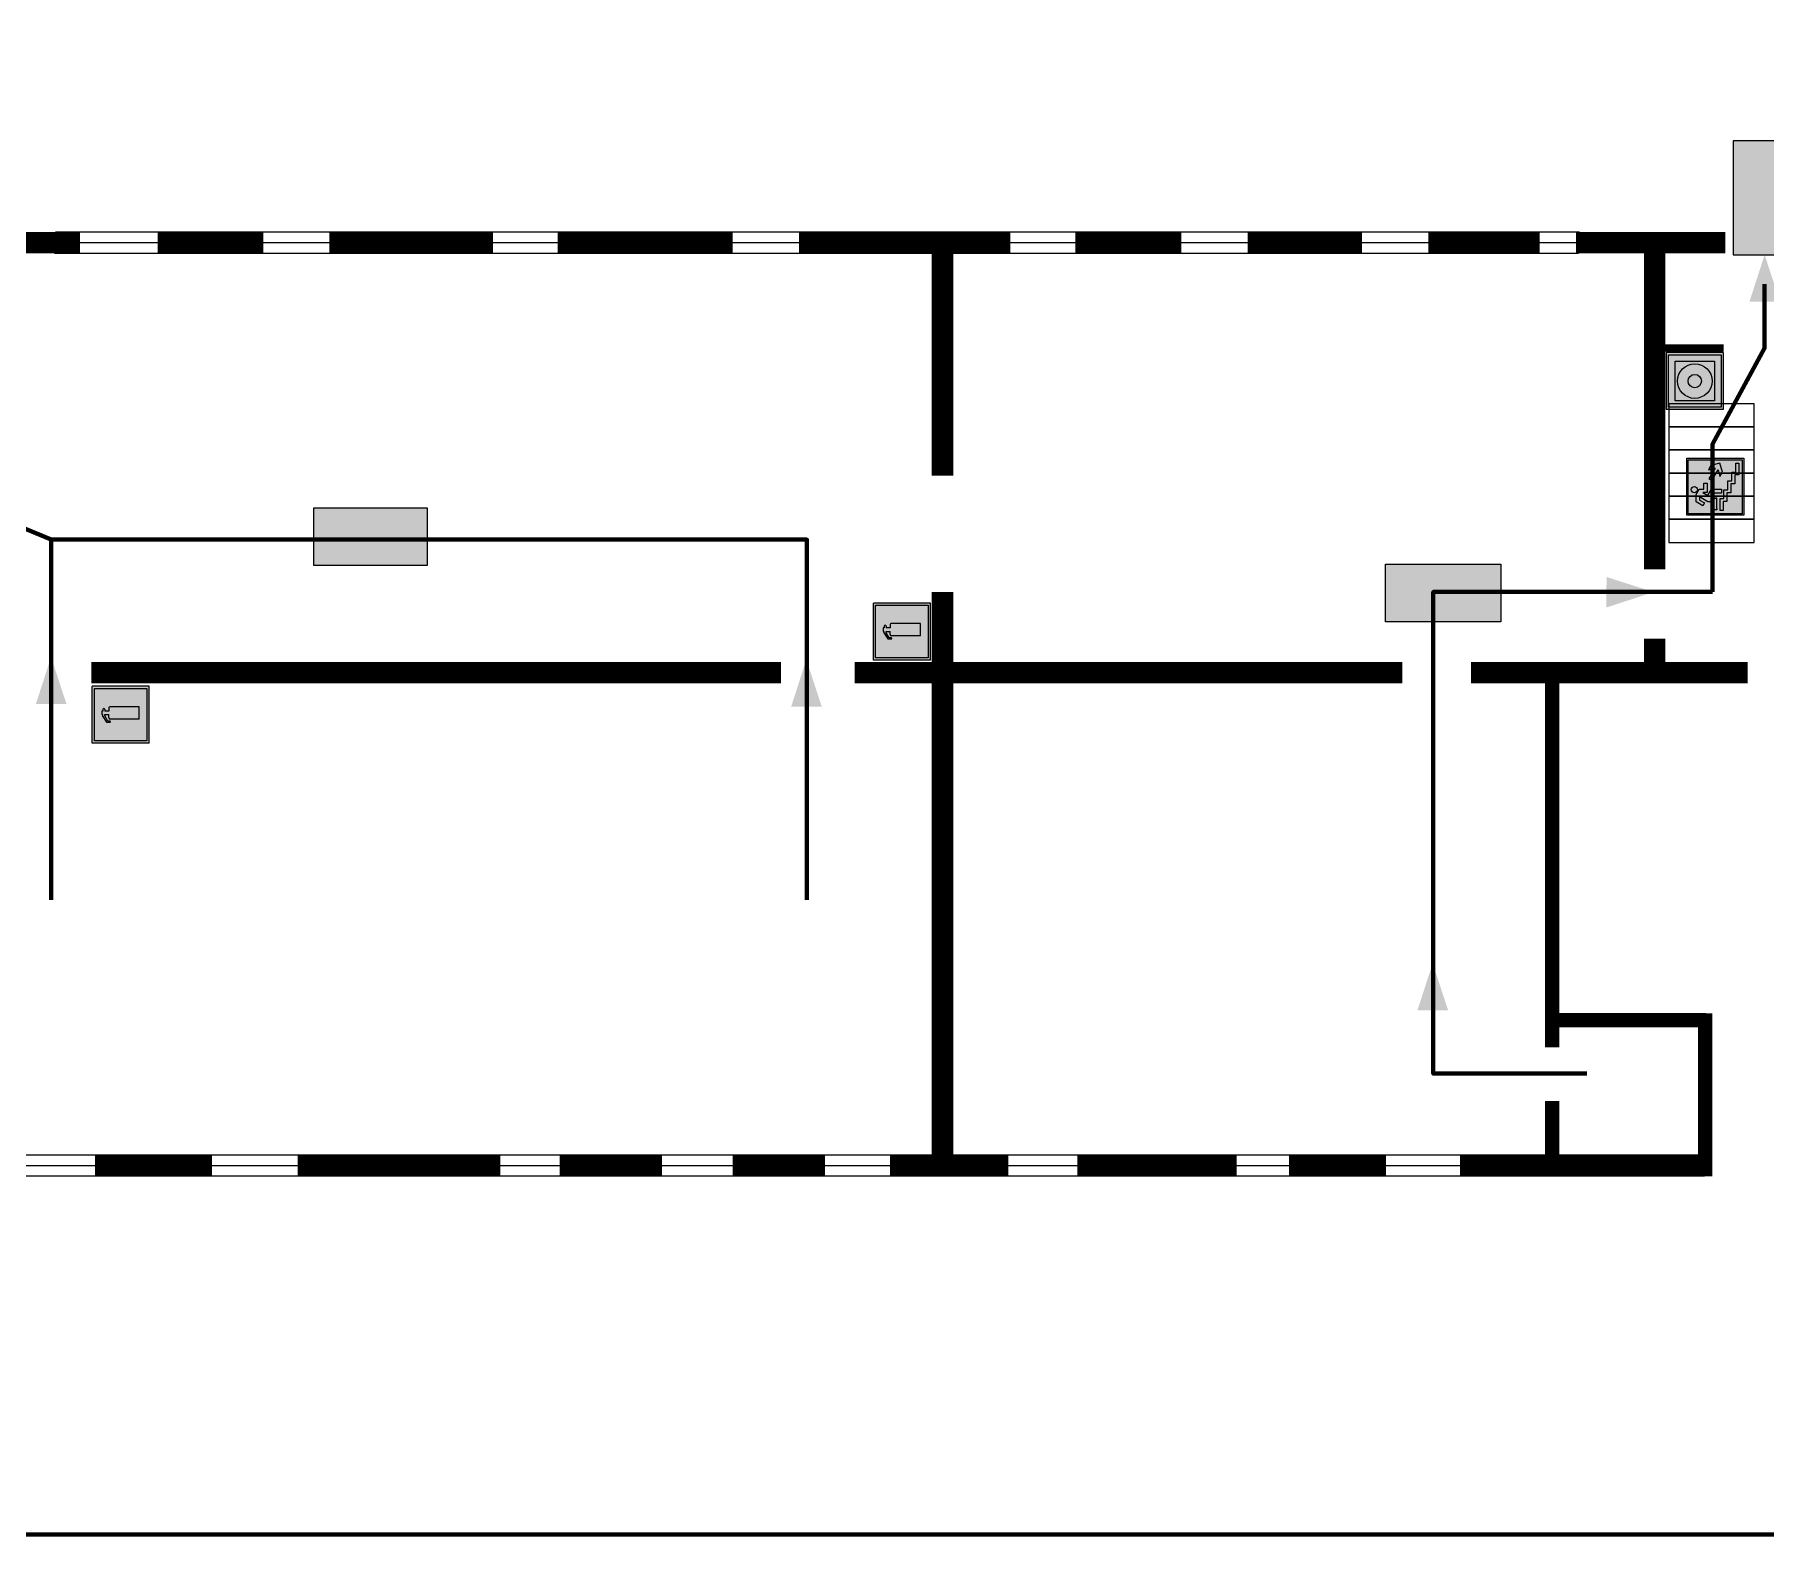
# Model space of a CAD drawing. Header units: millimetres. Extents: x 13810 to 67229, y 12374 to 21950.
# Drawn here: x 19635.2 to 19878.1, y 20266.5 to 20477 of the extents above; entities that cross this region are included whole.
import ezdxf

# ---------------------------------------------------------------- set-up
doc = ezdxf.new("R2010")
doc.units = ezdxf.units.MM
doc.layers.add('План_Штампы', color=7, linetype='Continuous')

# ---------------------------------------------------------------- blocks, each defined once
blk = doc.blocks.new('A$C32E8229D')
at = {"true_color": 0xffffff}
blk.add_hatch(color=7, dxfattribs=at).paths.add_polyline_path([(0, 0), (0, -8), (16, -8), (16, 0)])
h = blk.add_hatch(color=126)
h.paths.add_polyline_path([(0.2, -0.2), (15.8, -0.2), (15.8, -7.8), (0.2, -7.8)])
h.paths.add_polyline_path([(13.49, -2.05), (12.08, -2.05), (11.37, -2.63, 0.162397), (11.29, -2.84), (11.29, -3.63), (10.35, -3.63), (10.35, -4.05), (11.68, -4.05), (11.68, -3.48), (12.26, -4.28), (11.29, -5.1), (11.29, -6.78), (11.85, -6.78), (11.85, -5.44), (12.8, -4.64), (12.8, -5.94), (14.46, -5.94), (14.46, -5.39), (13.45, -5.39), (13.45, -3.97), (12.46, -2.59), (13.15, -2.59), (13.69, -3.34), (14.18, -3)], flags=16)
h.paths.add_polyline_path([(10.74, -1.82, 1), (11.8, -1.82, 1)], flags=16)
h.paths.add_polyline_path([(9.39, -3.59), (5.99, -3.59), (6.56, -3.03), (5.91, -3.03), (5.1, -3.83), (5.91, -4.64), (6.56, -4.64), (5.99, -4.09), (9.39, -4.09)], flags=16)
h.paths.add_polyline_path([(4.29, -1.08), (1.72, -1.08), (1.72, -6.6), (4.29, -6.6)], flags=16)
at = {"color": 126}
blk.add_lwpolyline([(16, -8), (0, -8), (0, 0), (16, 0)], close=True, dxfattribs=at)
blk = doc.blocks.new('A$C54414219')
at = {"true_color": 0xffffff}
h = blk.add_hatch(color=7, dxfattribs=at)
h.paths.add_polyline_path([(2.39, -9.45), (2.39, -18.3), (11.23, -18.3), (11.23, -9.45)], flags=0)
h.paths.add_polyline_path([(10.71, -13.87, -1), (2.92, -13.87, -1)], flags=0)
h.paths.add_polyline_path([(8.3, -13.87, -1), (5.33, -13.87, -1)], flags=0)
h.paths.add_polyline_path([(0.41, -7.47), (0.41, -20.27), (13.21, -20.27), (13.21, -7.47)])
h.paths.add_polyline_path([(0.92, -19.77), (12.71, -19.77), (12.71, -7.98), (0.92, -7.98)], flags=16)
h.paths.add_polyline_path([(11.23, -9.45), (11.23, -18.3), (2.39, -18.3), (2.39, -9.45)], flags=0)
at = {"lineweight": 5}
h = blk.add_hatch(color=242, dxfattribs=at)
h.paths.add_polyline_path([(12.71, -7.98), (0.92, -7.98), (0.92, -19.77), (12.71, -19.77)])
h.paths.add_polyline_path([(11.23, -18.3), (2.39, -18.3), (2.39, -9.45), (11.23, -9.45)], flags=16)
h.paths.add_polyline_path([(10.71, -13.87, -1), (2.92, -13.87, -1)], flags=0)
h.paths.add_polyline_path([(8.3, -13.87, -1), (5.33, -13.87, -1)], flags=0)
at = {"true_color": 0xffffff}
h = blk.add_hatch(color=7, dxfattribs=at)
h.paths.add_polyline_path([(2.39, -9.45), (2.39, -18.3), (11.23, -18.3), (11.23, -9.45)])
h.paths.add_polyline_path([(10.71, -13.87, -1), (2.92, -13.87, -1)], flags=16)
h.paths.add_polyline_path([(8.3, -13.87, -1), (5.33, -13.87, -1)], flags=0)
at = {"lineweight": 5}
h = blk.add_hatch(color=242, dxfattribs=at)
h.paths.add_polyline_path([(2.92, -13.87, 1), (10.71, -13.87, 1)])
h.paths.add_polyline_path([(8.3, -13.87, -1), (5.33, -13.87, -1)], flags=16)
at = {"color": 242, "lineweight": 5}
for p, q in [((0.41, -20.27), (0.41, -7.47)), ((0.41, -7.47), (13.21, -7.47)), ((0.41, -7.47), (13.21, -7.47)), ((13.21, -20.27), (13.21, -7.47)), ((0.41, -20.27), (13.21, -20.27))]:
    blk.add_line(p, q, dxfattribs=at)
for points in [[(0.92, -7.98), (12.71, -7.98), (12.71, -19.77), (0.92, -19.77)], [(2.39, -9.45), (11.23, -9.45), (11.23, -18.3), (2.39, -18.3)]]:
    blk.add_lwpolyline(points, close=True, dxfattribs=at)
for radius in [3.89, 1.49]:
    blk.add_circle((6.81, -13.87), radius, dxfattribs=at)
blk = doc.blocks.new('A$C7B4425F7')
at = {"true_color": 0xffffff}
blk.add_hatch(color=7, dxfattribs=at).paths.add_polyline_path([(0, 0), (-16, 0), (-16, -8), (0, -8)])
h = blk.add_hatch(color=126)
h.paths.add_polyline_path([(-0.2, -0.2), (-15.8, -0.2), (-15.8, -7.8), (-0.2, -7.8)])
h.paths.add_polyline_path([(-11.76, -2.03), (-11.76, -3.66), (-11.17, -3.66, -0.568275), (-11.17, -6.18), (-12.58, -6.18), (-12.58, -2.03)], flags=16)
h.paths.add_polyline_path([(-13.33, -4.12, -0.495768), (-13.59, -6.18), (-15.03, -6.18), (-15.03, -2.03), (-13.59, -2.03, -0.487973)], flags=16)
h.paths.add_polyline_path([(-10.25, -2.03), (-9.48, -2.03), (-9.48, -6.18), (-10.25, -6.18)], flags=16)
h.paths.add_polyline_path([(-13.84, -3.69), (-14.24, -3.69), (-14.24, -3.03), (-13.9, -3.03, -0.692621)], flags=0)
h.paths.add_polyline_path([(-9.15, -2.03), (-8.4, -2.03), (-8.04, -3.07), (-7.68, -2.03), (-6.93, -2.03), (-7.64, -4.1), (-6.93, -6.18), (-7.68, -6.18), (-8.04, -5.14), (-8.4, -6.18), (-9.15, -6.18), (-8.44, -4.1)], flags=16)
h.paths.add_polyline_path([(-11.76, -4.46), (-11.42, -4.46, -0.692621), (-11.36, -5.12), (-11.76, -5.12)], flags=0)
h.paths.add_polyline_path([(-13.9, -5.2), (-14.24, -5.2), (-14.24, -4.55), (-13.84, -4.55, -0.708038)], flags=0)
edge = h.paths.add_edge_path(flags=16)
edge.add_ellipse((-5.51, -4.08), major_axis=(0, 2.05), ratio=0.586184, start_angle=0, end_angle=360)
edge = h.paths.add_edge_path(flags=0)
edge.add_ellipse((-5.51, -4.08), major_axis=(0, 1.14), ratio=0.454828, start_angle=0, end_angle=360)
h.paths.add_polyline_path([(-4.13, -4.96, 0.377264), (-3.48, -4.52, 0.0555), (-3.16, -2.03), (-1.66, -2.03), (-1.66, -4.96), (-0.96, -4.96), (-0.96, -7.01), (-1.75, -7.01), (-1.75, -6.18), (-3.3, -6.18), (-3.3, -7.02), (-4.13, -7.02)], flags=16)
h.paths.add_polyline_path([(-2.73, -2.91), (-2.28, -2.91), (-2.28, -4.96), (-3.05, -4.96, 0.079136)], flags=0)
at = {"color": 126}
blk.add_lwpolyline([(-16, -8), (0, -8), (0, 0), (-16, 0)], close=True, dxfattribs=at)
blk = doc.blocks.new('вниз')
at = {"lineweight": 0, "true_color": 0xffffff}
h = blk.add_hatch(color=7, dxfattribs=at)
h.dxf.hatch_style = 1
h.paths.add_polyline_path([(40994.51, -4472.22), (40986.51, -4472.22), (40986.51, -4480.22), (40994.51, -4480.22)])
h.paths.add_polyline_path([(40994.31, -4472.42), (40994.31, -4480.01), (40986.71, -4480.01), (40986.71, -4472.42)], flags=16)
h.paths.add_polyline_path([(40988.43, -4473.53), (40989.43, -4473.53), (40990.19, -4473.96), (40990.19, -4474.6), (40991, -4474.6), (40991, -4475.06), (40989.73, -4475.06), (40989.73, -4474.46), (40989.3, -4475.18), (40990.17, -4475.7), (40990.17, -4477.11), (40989.63, -4477.11), (40989.63, -4476.01), (40988.94, -4475.59), (40988.94, -4476.46), (40988.94, -4476.46), (40987.47, -4476.46), (40987.26, -4476.46), (40987.26, -4475.92), (40988.4, -4475.92), (40988.4, -4475.2), (40989.1, -4473.99), (40988.66, -4473.99), (40988.24, -4474.7), (40987.86, -4474.47), (40988.41, -4473.56)], flags=0)
h.paths.add_polyline_path([(40990.55, -4473.29, -1), (40989.69, -4473.29, -1)], flags=0)
h.paths.add_polyline_path([(40988.85, -4476.89), (40988.85, -4477.43), (40990.1, -4477.43), (40990.1, -4477.99), (40991.34, -4477.99), (40991.34, -4478.54), (40992.59, -4478.54), (40992.59, -4479.09), (40993.83, -4479.09), (40993.83, -4479.52), (40992.17, -4479.52), (40992.17, -4478.97), (40990.91, -4478.97), (40990.91, -4478.41), (40989.68, -4478.41), (40989.68, -4477.86), (40988.43, -4477.86), (40988.43, -4477.31), (40987.6, -4477.31), (40987.18, -4477.31), (40987.18, -4476.89)], flags=0)
h.paths.add_polyline_path([(40991.61, -4475.33), (40993.12, -4476.2), (40992.9, -4475.27), (40993.48, -4475.6), (40993.83, -4476.88), (40992.56, -4477.22), (40991.97, -4476.88), (40992.9, -4476.61), (40991.38, -4475.74), (40991.58, -4475.39)], flags=0)
h.paths.add_polyline_path([(40990.19, -4473.96), (40989.43, -4473.53), (40988.43, -4473.53), (40988.41, -4473.56), (40987.86, -4474.47), (40988.24, -4474.7), (40988.66, -4473.99), (40989.1, -4473.99), (40988.4, -4475.2), (40988.4, -4475.92), (40987.26, -4475.92), (40987.26, -4476.46), (40987.47, -4476.46), (40988.94, -4476.46), (40988.94, -4476.27), (40988.94, -4475.59), (40989.63, -4476.01), (40989.63, -4477.11), (40990.17, -4477.11), (40990.17, -4475.7), (40989.3, -4475.18), (40989.73, -4474.46), (40989.73, -4475.06), (40991, -4475.06), (40991, -4474.6), (40990.19, -4474.6)], flags=0)
h.paths.add_polyline_path([(40990.55, -4473.29, 1), (40989.69, -4473.29, 1)], flags=0)
h.paths.add_polyline_path([(40991.61, -4475.33), (40991.58, -4475.39), (40991.38, -4475.74), (40992.9, -4476.61), (40991.97, -4476.88), (40992.56, -4477.22), (40993.83, -4476.88), (40993.48, -4475.6), (40992.9, -4475.27), (40993.12, -4476.2)], flags=0)
h.paths.add_polyline_path([(40990.1, -4477.43), (40988.85, -4477.43), (40988.85, -4476.89), (40987.18, -4476.89), (40987.18, -4477.31), (40987.6, -4477.31), (40988.43, -4477.31), (40988.43, -4477.86), (40989.68, -4477.86), (40989.68, -4478.41), (40990.91, -4478.41), (40990.91, -4478.97), (40992.17, -4478.97), (40992.17, -4479.52), (40993.83, -4479.52), (40993.83, -4479.09), (40992.59, -4479.09), (40992.59, -4478.54), (40991.34, -4478.54), (40991.34, -4477.99), (40990.1, -4477.99)], flags=0)
at = {"lineweight": 0}
h = blk.add_hatch(color=126, dxfattribs=at)
h.dxf.hatch_style = 1
h.paths.add_polyline_path([(40994.31, -4472.42), (40986.71, -4472.42), (40986.71, -4480.01), (40994.31, -4480.01)])
h.paths.add_polyline_path([(40988.43, -4473.53), (40989.43, -4473.53), (40990.19, -4473.96), (40990.19, -4474.6), (40991, -4474.6), (40991, -4475.06), (40989.73, -4475.06), (40989.73, -4474.46), (40989.3, -4475.18), (40990.17, -4475.7), (40990.17, -4477.11), (40989.63, -4477.11), (40989.63, -4476.01), (40988.94, -4475.59), (40988.94, -4476.46), (40988.94, -4476.46), (40987.47, -4476.46), (40987.26, -4476.46), (40987.26, -4475.92), (40988.4, -4475.92), (40988.4, -4475.2), (40989.1, -4473.99), (40988.66, -4473.99), (40988.24, -4474.7), (40987.86, -4474.47), (40988.41, -4473.56)], flags=16)
h.paths.add_polyline_path([(40990.55, -4473.29, -1), (40989.69, -4473.29, -1)], flags=16)
h.paths.add_polyline_path([(40988.85, -4476.89), (40988.85, -4477.43), (40990.1, -4477.43), (40990.1, -4477.99), (40991.34, -4477.99), (40991.34, -4478.54), (40992.59, -4478.54), (40992.59, -4479.09), (40993.83, -4479.09), (40993.83, -4479.52), (40992.17, -4479.52), (40992.17, -4478.97), (40990.91, -4478.97), (40990.91, -4478.41), (40989.68, -4478.41), (40989.68, -4477.86), (40988.43, -4477.86), (40988.43, -4477.31), (40987.6, -4477.31), (40987.18, -4477.31), (40987.18, -4476.89)], flags=16)
h.paths.add_polyline_path([(40991.61, -4475.33), (40993.12, -4476.2), (40992.9, -4475.27), (40993.48, -4475.6), (40993.83, -4476.88), (40992.56, -4477.22), (40991.97, -4476.88), (40992.9, -4476.61), (40991.38, -4475.74), (40991.58, -4475.39)], flags=16)
at = {"lineweight": 0, "true_color": 0xffffff}
h = blk.add_hatch(color=7, dxfattribs=at)
h.dxf.hatch_style = 1
h.paths.add_polyline_path([(40989.73, -4474.46), (40989.73, -4475.06), (40991, -4475.06), (40991, -4474.6), (40990.19, -4474.6), (40990.19, -4473.96), (40989.43, -4473.53), (40988.43, -4473.53), (40988.41, -4473.56), (40987.86, -4474.47), (40988.24, -4474.7), (40988.66, -4473.99), (40989.1, -4473.99), (40988.4, -4475.2), (40988.4, -4475.92), (40987.26, -4475.92), (40987.26, -4476.46), (40987.47, -4476.46), (40988.94, -4476.46), (40988.94, -4475.59), (40989.63, -4476.01), (40989.63, -4477.11), (40990.17, -4477.11), (40990.17, -4475.7), (40989.3, -4475.18)])
h.paths.add_polyline_path([(40989.69, -4473.29, 1), (40990.55, -4473.29, 1)])
h.paths.add_polyline_path([(40991.61, -4475.33), (40991.58, -4475.39), (40991.38, -4475.74), (40992.9, -4476.61), (40991.97, -4476.88), (40992.56, -4477.22), (40993.83, -4476.88), (40993.48, -4475.6), (40992.9, -4475.27), (40993.12, -4476.2)])
h.paths.add_polyline_path([(40990.1, -4477.43), (40988.85, -4477.43), (40988.85, -4476.89), (40987.18, -4476.89), (40987.18, -4477.31), (40987.6, -4477.31), (40988.43, -4477.31), (40988.43, -4477.86), (40989.68, -4477.86), (40989.68, -4478.41), (40990.91, -4478.41), (40990.91, -4478.97), (40992.17, -4478.97), (40992.17, -4479.52), (40993.83, -4479.52), (40993.83, -4479.09), (40992.59, -4479.09), (40992.59, -4478.54), (40991.34, -4478.54), (40991.34, -4477.99), (40990.1, -4477.99)])
at = {"color": 126, "lineweight": 0}
for points in [[(40986.51, -4472.22), (40994.51, -4472.22), (40994.51, -4480.22), (40986.51, -4480.22)], [(40986.71, -4472.42), (40994.31, -4472.42), (40994.31, -4480.01), (40986.71, -4480.01)]]:
    blk.add_lwpolyline(points, close=True, dxfattribs=at)
for points in [[(40987.47, -4476.46), (40987.26, -4476.46), (40987.26, -4475.92), (40988.4, -4475.92), (40988.4, -4475.2), (40989.1, -4473.99), (40988.66, -4473.99), (40988.24, -4474.7), (40987.86, -4474.47), (40988.41, -4473.56), (40988.43, -4473.53), (40989.43, -4473.53), (40990.19, -4473.96), (40990.19, -4474.6), (40991, -4474.6), (40991, -4475.06), (40989.73, -4475.06), (40989.73, -4474.46), (40989.3, -4475.18), (40990.17, -4475.7), (40990.17, -4477.11), (40989.63, -4477.11), (40989.63, -4476.01), (40988.94, -4475.59), (40988.94, -4476.46)], [(40987.6, -4477.31), (40987.18, -4477.31), (40987.18, -4476.89), (40988.85, -4476.89), (40988.85, -4477.43), (40990.1, -4477.43), (40990.1, -4477.99), (40991.34, -4477.99), (40991.34, -4478.54), (40992.59, -4478.54), (40992.59, -4479.09), (40993.83, -4479.09), (40993.83, -4479.52), (40992.17, -4479.52), (40992.17, -4478.97), (40990.91, -4478.97), (40990.91, -4478.41), (40989.68, -4478.41), (40989.68, -4477.86), (40988.43, -4477.86), (40988.43, -4477.31), (40987.6, -4477.31)], [(40987.47, -4476.46), (40988.94, -4476.46), (40988.94, -4476.27)], [(40991.58, -4475.39), (40991.38, -4475.74), (40992.9, -4476.61), (40991.97, -4476.88), (40992.56, -4477.22), (40993.83, -4476.88), (40993.48, -4475.6), (40992.9, -4475.27), (40993.12, -4476.2), (40991.61, -4475.33), (40991.58, -4475.39)]]:
    blk.add_lwpolyline(points, dxfattribs=at)
blk.add_circle((40990.12, -4473.29), 0.432, dxfattribs=at)
blk = doc.blocks.new('A$C3AD82952')
at = {"true_color": 0xf5f5ff}
h = blk.add_hatch(color=7, dxfattribs=at)
h.dxf.hatch_style = 1
h.paths.add_polyline_path([(8.21, 8.73, 0.414214), (7.89, 9.05), (7.22, 9.05), (7.22, 9.92), (7.59, 9.92, 1), (7.57, 10.36), (7.22, 10.36), (7.22, 10.6), (6.43, 10.6), (6.43, 10.36), (6.01, 10.36), (4.74, 9.59), (4.74, 8.69), (4.98, 8.73), (4.98, 9.26), (6.12, 9.91), (6.43, 9.91), (6.43, 9.05), (5.76, 9.05, 0.414214), (5.44, 8.73), (5.44, 2.2), (8.21, 2.2)], flags=0)
h.paths.add_polyline_path([(12.8, 12.8), (0, 12.8), (0, 0), (12.8, 0)])
h.paths.add_polyline_path([(0.51, 12.29), (12.29, 12.29), (12.29, 0.51), (0.51, 0.51)], flags=16)
h.paths.add_polyline_path([(4.74, 9.59), (6.01, 10.36), (6.43, 10.36), (6.43, 10.6), (7.22, 10.6), (7.22, 10.36), (7.59, 10.36, -0.94586), (7.59, 9.92), (7.22, 9.92), (7.22, 9.05), (7.89, 9.05, -0.414214), (8.21, 8.73), (8.21, 2.2), (5.44, 2.2), (5.44, 8.73, -0.414214), (5.76, 9.05), (6.43, 9.05), (6.43, 9.91), (6.12, 9.91), (4.98, 9.26), (4.98, 8.73), (4.74, 8.69)], flags=0)
h = blk.add_hatch(color=242)
h.dxf.hatch_style = 1
h.paths.add_polyline_path([(12.29, 12.29), (0.51, 12.29), (0.51, 0.51), (12.29, 0.51)])
h.paths.add_polyline_path([(4.74, 8.69), (4.74, 9.59), (6.01, 10.36), (6.43, 10.36), (6.43, 10.6), (7.22, 10.6), (7.22, 10.36), (7.59, 10.36, -0.94586), (7.59, 9.92), (7.22, 9.92), (7.22, 9.05), (7.89, 9.05, -0.414214), (8.21, 8.73), (8.21, 2.2), (5.44, 2.2), (5.44, 8.73, -0.414214), (5.76, 9.05), (6.43, 9.05), (6.43, 9.91), (6.12, 9.91), (4.98, 9.26), (4.98, 8.73)], flags=16)
h = blk.add_hatch(color=7, dxfattribs=at)
h.dxf.hatch_style = 1
h.paths.add_polyline_path([(8.21, 8.73, 0.414214), (7.89, 9.05), (7.22, 9.05), (7.22, 9.92), (7.59, 9.92, 1), (7.57, 10.36), (7.22, 10.36), (7.22, 10.6), (6.43, 10.6), (6.43, 10.36), (6.01, 10.36), (4.74, 9.59), (4.74, 8.69), (4.98, 8.73), (4.98, 9.26), (6.12, 9.91), (6.43, 9.91), (6.43, 9.05), (5.76, 9.05, 0.414214), (5.44, 8.73), (5.44, 2.2), (8.21, 2.2)])
at = {"color": 242, "lineweight": 5}
for p, q in [((0, 0), (0, 12.8)), ((0, 12.8), (12.8, 12.8)), ((12.8, 0), (12.8, 12.8)), ((6.01, 10.36), (4.74, 9.59)), ((4.74, 9.59), (4.74, 8.69)), ((4.74, 8.69), (4.98, 8.73)), ((4.98, 9.26), (6.12, 9.91)), ((4.98, 8.73), (4.98, 9.26)), ((5.44, 2.2), (5.44, 8.73)), ((5.76, 9.05), (6.43, 9.05)), ((6.01, 10.36), (6.43, 10.36)), ((6.12, 9.91), (6.43, 9.91)), ((7.22, 10.6), (6.43, 10.6)), ((6.43, 10.6), (6.43, 10.36)), ((6.43, 9.91), (6.43, 9.05)), ((7.22, 10.36), (7.22, 10.6)), ((7.59, 10.36), (7.22, 10.36)), ((7.22, 9.05), (7.22, 9.92)), ((7.59, 9.92), (7.22, 9.92)), ((7.89, 9.05), (7.22, 9.05)), ((8.21, 2.2), (8.21, 8.73)), ((0, 0), (12.8, 0)), ((5.44, 2.2), (8.21, 2.2))]:
    blk.add_line(p, q, dxfattribs=at)
blk.add_lwpolyline([(0.51, 12.29), (12.29, 12.29), (12.29, 0.51), (0.51, 0.51)], close=True, dxfattribs=at)
for centre, radius, start, end in [((5.76, 8.73), 0.32, 90, 180), ((7.58, 10.14), 0.223, 273.1875, 86.8125), ((7.89, 8.73), 0.32, 0, 90)]:
    blk.add_arc(centre, radius, start, end, dxfattribs=at)

msp = doc.modelspace()

# ---------------------------------------------------------------- linework, layer by layer
at = {"color": 2, "lineweight": 100}
msp.add_lwpolyline([(19420.36, 20661.52), (20020.36, 20661.52), (20020.36, 20266.52), (19420.36, 20266.52)], close=True, dxfattribs=at)
at = {"lineweight": 0}
for points, const_width in [([(19612.56, 20447.82), (19641.56, 20447.82)], 3), ([(19652.46, 20447.82), (19667.31, 20447.82)], 3), ([(19676.59, 20447.82), (19699.56, 20447.82)], 3), ([(19708.61, 20447.82), (19733.2, 20447.82)], 3), ([(19742.48, 20447.82), (19772.17, 20447.82)], 3), ([(19762.63, 20447.82), (19762.63, 20415.11)], 3), ([(19781.26, 20447.82), (19796.16, 20447.82)], 3), ([(19805.47, 20447.82), (19821.53, 20447.82)], 3), ([(19830.84, 20447.82), (19846.44, 20447.82)], 3), ([(19851.56, 20447.82), (19872.51, 20447.82)], 3), ([(19862.6, 20401.99), (19862.6, 20447.82)], 3), ([(19872.26, 20433.04), (19863.08, 20433.04)], 1), ([(19762.63, 20398.81), (19762.63, 20318.26)], 3), ([(19862.6, 20387.49), (19862.6, 20392.25)], 3), ([(19739.95, 20387.49), (19643.16, 20387.49)], 3), ([(19827.15, 20387.49), (19750.32, 20387.49)], 3), ([(19864.1, 20387.49), (19836.79, 20387.49)], 3), ([(19848.21, 20338.69), (19848.21, 20387.41)], 2), ([(19875.64, 20387.49), (19862.9, 20387.49)], 3), ([(19869.8, 20338.69), (19848.21, 20338.69), (19848.21, 20334.9)], 2), ([(19869.66, 20339.68), (19869.66, 20318.95)], 2), ([(19848.21, 20327.34), (19848.21, 20318.51)], 2), ([(19660.12, 20318.26), (19643.7, 20318.26)], 3), ([(19700.58, 20318.26), (19672.14, 20318.26)], 3), ([(19723.24, 20318.26), (19708.9, 20318.26)], 3), ([(19746.13, 20318.26), (19733.18, 20318.26)], 3), ([(19771.87, 20318.26), (19755.28, 20318.26)], 3), ([(19803.9, 20318.26), (19781.55, 20318.26)], 3), ([(19824.87, 20318.26), (19811.27, 20318.26)], 3), ([(19870.66, 20318.26), (19835.24, 20318.26)], 3)]:
    msp.add_lwpolyline(points, dxfattribs=dict(at, const_width=const_width))
for points in [[(19852.04, 20449.3), (19638.12, 20449.3)], [(19851.56, 20447.82), (19637.64, 20447.82)], [(19851.9, 20446.32), (19637.98, 20446.32)], [(19869.16, 20318.26), (19569.62, 20318.26)], [(19870.26, 20319.74), (19569.72, 20319.74)], [(19869.57, 20316.81), (19569.67, 20316.81)]]:
    msp.add_lwpolyline(points, dxfattribs=at)
at = {"color": 126, "lineweight": 100, "true_color": 0x008754}
for points in [[(19637.52, 20406.15), (19622.9, 20412.22), (19607.6, 20412.22), (19607.6, 20443.69)], [(19878.02, 20442.01), (19878.02, 20433.02), (19870.7, 20419.54), (19870.7, 20398.81)], [(19743.6, 20355.61), (19743.6, 20406.15), (19637.52, 20406.15), (19637.52, 20355.61)], [(19870.7, 20398.81), (19831.52, 20398.81), (19831.52, 20331.2), (19853.05, 20331.2)]]:
    msp.add_lwpolyline(points, dxfattribs=at)
at = {"lineweight": 0}
for points in [[(19876.55, 20425.21), (19864.58, 20425.21), (19864.58, 20421.97), (19876.55, 20421.97)], [(19876.55, 20421.97), (19864.58, 20421.97), (19864.58, 20418.73), (19876.55, 20418.73)], [(19876.55, 20418.73), (19864.58, 20418.73), (19864.58, 20415.49), (19876.55, 20415.49)], [(19876.55, 20415.49), (19864.58, 20415.49), (19864.58, 20412.24), (19876.55, 20412.24)], [(19876.55, 20412.24), (19864.58, 20412.24), (19864.58, 20409), (19876.55, 20409)], [(19876.55, 20409), (19864.58, 20409), (19864.58, 20405.76), (19876.55, 20405.76)]]:
    msp.add_lwpolyline(points, close=True, dxfattribs=at)
at = {"layer": 'План_Штампы', "color": 126, "true_color": 0x008754}
for points in [[(19880.18, 20439.54), (19875.89, 20439.55), (19878.02, 20446.13)], [(19855.81, 20396.62), (19855.83, 20400.91), (19862.41, 20398.78)], [(19639.68, 20383.07), (19635.39, 20383.08), (19637.52, 20389.66)], [(19745.69, 20382.69), (19741.39, 20382.7), (19743.52, 20389.29)], [(19833.59, 20340.09), (19829.3, 20340.1), (19831.43, 20346.68)]]:
    msp.add_solid(points, dxfattribs=at)

# ---------------------------------------------------------------- block references
at = {"xscale": 0.625, "yscale": 0.625, "zscale": 0.625}
for name, p, rotation in [('A$C54414219', (19872.47, 20419.74), 180), ('A$C3AD82952', (19760.93, 20389.25), 89.99999999999999), ('A$C3AD82952', (19651.28, 20377.57), 89.99999999999999)]:
    msp.add_blockref(name, p, dxfattribs=dict(at, rotation=rotation))
at = {"color": 126, "true_color": 0x008754, "rotation": 89.99999999999999}
msp.add_blockref('вниз', (15394.87, -20576.95), dxfattribs=at)
at = {"layer": 'План_Штампы', "rotation": 89.99999999999999}
msp.add_blockref('A$C7B4425F7', (19873.59, 20462.13), dxfattribs=at)
at = {"layer": 'План_Штампы', "color": 126, "true_color": 0x008754, "xscale": -1, "rotation": 180}
msp.add_blockref('A$C32E8229D', (19674.37, 20402.58), dxfattribs=at)
at = {"layer": 'План_Штампы', "color": 126, "true_color": 0x008754, "xscale": 1.012510887696, "yscale": 1.012510887696, "zscale": 1.012510887696, "rotation": 179.9978653237144}
msp.add_blockref('A$C32E8229D', (19841.01, 20394.59), dxfattribs=at)

doc.saveas('drawing.dxf')
